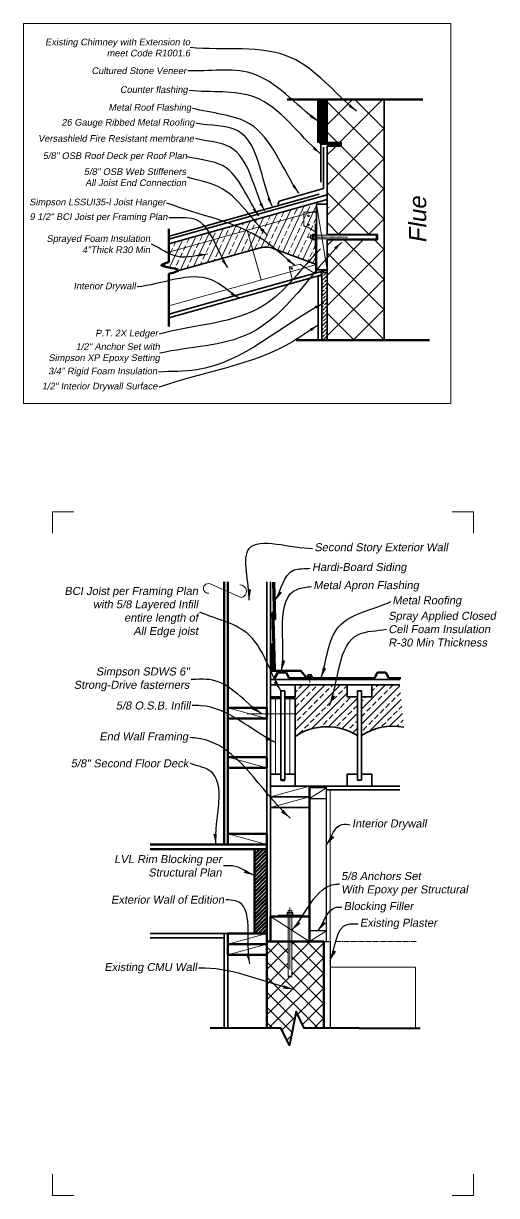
# Model space of a CAD drawing. Header units: inches. Extents: x -3905 to 10892, y 1064 to 9590.
# Drawn here: x 303.6 to 370.1, y 3712.9 to 3877.7 of the extents above; entities that cross this region are included whole.
import ezdxf

# ---------------------------------------------------------------- set-up
doc = ezdxf.new("R2010")
doc.units = ezdxf.units.IN
doc.header["$MEASUREMENT"] = 0
doc.linetypes.add('CENTERLINE', pattern=[1.81, 0.75, -0.0625, 0.03, -0.0625, 0.75, -0.0625, 0.03, -0.0625])
doc.layers.add('Deck', color=40, linetype='Continuous', lineweight=0)
doc.layers.add('SECTIONS', color=70, linetype='Continuous', lineweight=0)
doc.layers.add('VP', color=164, linetype='Continuous', lineweight=0, plot=False)
doc.styles.add('DS-TXT1', font='arial.ttf', dxfattribs={"oblique": 10})
doc.styles.get("Standard").update_dxf_attribs({"font": 'arial.ttf', "oblique": 10})
doc.dimstyles.new('DS-Fraction$7', dxfattribs={"dimtxt": 0.125, "dimasz": 0.125, "dimexe": 0.06, "dimexo": 0.06, "dimgap": 0.02, "dimtad": 0, "dimdec": 3, "dimzin": 0, "dimdsep": 46, "dimlunit": 4, "dimtxsty": 'DS-TXT1', "dimblk": 'BOXFILLED', "dimcen": -0.06, "dimclrd": 256, "dimclre": 256, "dimclrt": 256, "dimadec": 0, "dimazin": 0, "dimtfac": 1, "dimtdec": 3, "dimtmove": 1, "dimatfit": 3, "dimfxl": 1, "dimfrac": 2, "dimtolj": 1, "dimtzin": 0, "dimlwd": 0, "dimlwe": -1, "dimarcsym": 0})

# ---------------------------------------------------------------- blocks, each defined once
blk = doc.blocks.new('*U448')
at = {"color": 0, "lineweight": 0}
for p, q in [((1.83, 0.2), (-1.68, 0.2)), ((-1.68, 0), (-1.68, 0.2)), ((1.83, 0), (-1.68, 0)), ((0.41, 0.53), (-0.41, 0.53)), ((-0.25, 0.85), (-0.25, -1.4)), ((0.25, 0.85), (-0.25, 0.85)), ((-0.25, -1.5), (-0.25, 0)), ((0.25, 0.85), (0.25, -1.4)), ((0.25, -1.5), (0.25, 0)), ((1.83, 0), (1.83, 0.2)), ((-0.25, -1.5), (-0.25, -8.38)), ((0.25, -1.5), (0.25, -8.38))]:
    blk.add_line(p, q, dxfattribs=at)
at = {"color": 0, "linetype": 'CENTERLINE', "lineweight": 0}
blk.add_line((0, 1.28), (0, -4.36), dxfattribs=at)
at = {"linetype": 'Continuous', "lineweight": 5}
for p, q in [((-0.75, -3.5), (-0.75, -3.5)), ((-0.25, -8.38), (0.25, -8.38)), ((-0.25, -8.38), (-0.12, -8.5)), ((-0.19, -8.44), (-0.25, -8.38)), ((-0.12, -8.5), (0.12, -8.5))]:
    blk.add_line(p, q, dxfattribs=at)
at = {"linetype": 'Continuous', "lineweight": 0}
blk.add_line((0.12, -8.5), (0.25, -8.38), dxfattribs=at)
at = {"color": 0, "lineweight": 0}
for points in [[(0.41, 0.53), (0.41, 0.2), (-0.41, 0.2), (-0.41, 0.53)], [(-0.3, 0.59), (0.3, 0.59)]]:
    blk.add_lwpolyline(points, dxfattribs=at)
for centre, radius, start, end in [((-0.3, 0.45), 0.136, 34.0045, 145.9955), ((0, 0.27), 0.317, 54.1118, 125.8882), ((0.3, 0.45), 0.136, 34, 146)]:
    blk.add_arc(centre, radius, start, end, dxfattribs=at)
blk = doc.blocks.new('LSSUI35-l')
for p, q in [((-1.76, 11.58), (-1.76, 3.08)), ((-1.76, 11.58), (0.02, 11.58)), ((-1.7, 11.58), (-1.7, 8.91)), ((0.02, 9.69), (0.02, 11.58)), ((-0.65, 11.16), (-0.56, 11.16)), ((-0.65, 11), (-0.56, 11)), ((-0.65, 9.91), (-0.56, 9.91)), ((-1.7, 9.58), (-1.76, 9.58)), ((-1.7, 9.47), (-1.76, 9.47)), ((-1.7, 9.58), (-1.7, 3.08)), ((-0.35, 9.58), (-1.63, 8.84)), ((-1.63, 8.84), (-1.63, 3.33)), ((-0.65, 9.75), (-0.56, 9.75)), ((-0.09, 9.58), (-0.35, 9.58)), ((-0.09, 9.58), (0.02, 9.69)), ((0.46, 4.21), (-1.54, 3)), ((2.07, 3.91), (0.52, 4.29)), ((2.07, 3.91), (1.65, 2.18)), ((1.73, 3.79), (1.65, 3.74)), ((1.81, 3.66), (1.73, 3.61)), ((-1.74, 3.01), (1.65, 2.18)), ((-1.72, 3.07), (-1.54, 3.03)), ((-1.51, 3.02), (1.66, 2.24))]:
    blk.add_line(p, q)
for centre, radius, start, end in [((-0.65, 11.08), 0.0781, 90, 270), ((-0.65, 9.83), 0.0781, 90, 270), ((-0.56, 11.08), 0.0781, 270, 90), ((-0.56, 9.83), 0.0781, 270, 90), ((-1.71, 8.83), 0.0781, 7.2845, 78.463), ((-1.7, 3.33), 0.0625, 270, 0), ((0.4, 4.32), 0.125, 301.1977, 346.1977), ((1.69, 3.68), 0.0781, 121.1977, 301.1977), ((1.77, 3.73), 0.0781, 301.1977, 121.1977), ((-1.63, 3.08), 0.125, 180, 210), ((-1.63, 3.08), 0.0625, 180, 210), ((-1.6, 3.1), 0.125, 249.4647, 294.4647), ((-1.52, 3.07), 0.0625, 249.4647, 294.4647)]:
    blk.add_arc(centre, radius, start, end)
blk = doc.blocks.new('_BoxFilled')
at = {"color": 0, "linetype": 'ByBlock', "lineweight": -2}
blk.add_line((-0.5, 0), (-1, 0), dxfattribs=at)
at = {"color": 0, "linetype": 'ByBlock'}
blk.add_solid([(-0.5, 0.5), (0.5, 0.5), (-0.5, -0.5), (0.5, -0.5)], dxfattribs=at)
blk = doc.blocks.new('8 inch Anchor')
at = {"color": 0, "lineweight": 0}
for p, q in [((1.83, 0.2), (-1.68, 0.2)), ((-1.68, 0), (-1.68, 0.2)), ((1.83, 0), (-1.68, 0)), ((0.41, 0.53), (-0.41, 0.53)), ((-0.25, 0.85), (-0.25, -1.4)), ((0.25, 0.85), (-0.25, 0.85)), ((-0.25, -1.5), (-0.25, 0)), ((0.25, 0.85), (0.25, -1.4)), ((0.25, -1.5), (0.25, 0)), ((1.83, 0), (1.83, 0.2)), ((-0.25, -1.5), (-0.25, -8.38)), ((0.25, -1.5), (0.25, -8.38))]:
    blk.add_line(p, q, dxfattribs=at)
at = {"color": 0, "linetype": 'CENTERLINE', "lineweight": 0}
blk.add_line((0, 1.28), (0, -4.36), dxfattribs=at)
at = {"linetype": 'Continuous', "lineweight": 5}
for p, q in [((-0.75, -3.5), (-0.75, -3.5)), ((-0.25, -8.38), (0.25, -8.38)), ((-0.25, -8.38), (-0.12, -8.5)), ((-0.19, -8.44), (-0.25, -8.38)), ((-0.12, -8.5), (0.12, -8.5))]:
    blk.add_line(p, q, dxfattribs=at)
at = {"linetype": 'Continuous', "lineweight": 0}
blk.add_line((0.12, -8.5), (0.25, -8.38), dxfattribs=at)
at = {"color": 0, "lineweight": 0}
for points in [[(0.41, 0.53), (0.41, 0.2), (-0.41, 0.2), (-0.41, 0.53)], [(-0.3, 0.59), (0.3, 0.59)]]:
    blk.add_lwpolyline(points, dxfattribs=at)
for centre, radius, start, end in [((-0.3, 0.45), 0.136, 34.0045, 145.9955), ((0, 0.27), 0.317, 54.1118, 125.8882), ((0.3, 0.45), 0.136, 34, 146)]:
    blk.add_arc(centre, radius, start, end, dxfattribs=at)

msp = doc.modelspace()

# ---------------------------------------------------------------- hatches: boundary and pattern name
at = {"layer": 'SECTIONS', "linetype": 'Continuous', "lineweight": 5}
h = msp.add_hatch(dxfattribs=at)
h.set_pattern_fill('ANSI31', color=256)
h.paths.add_polyline_path([(346.29276, 3866.99677), (344.98727, 3866.99677), (344.98727, 3860.94494), (346.29276, 3860.94494)])
h = msp.add_hatch(dxfattribs=at)
h.set_pattern_fill('ANSI37', color=256, scale=24)
h.paths.add_polyline_path([(354.30057, 3866.99677), (346.29276, 3866.99677), (346.29276, 3860.94494), (348.2887, 3860.94494), (348.2887, 3860.44494), (346.29276, 3860.44494), (346.29276, 3848.02797), (353.37515, 3848.02797), (353.37515, 3847.27797), (346.29276, 3847.27797), (346.29276, 3843.02797), (346.29276, 3833.15349), (354.30057, 3833.15349)])
h = msp.add_hatch(dxfattribs=at)
h.set_pattern_fill('ANSI36', color=256)
h.paths.add_polyline_path([(348.2887, 3860.94494), (346.29276, 3860.94494), (344.98727, 3860.94494, -0.335209877), (345.38733, 3860.69494), (346.34517, 3860.69494, -0.296163458), (346.29276, 3860.44494), (348.2887, 3860.44494)])
h = msp.add_hatch(dxfattribs=at)
h.set_pattern_fill('ANSI33', color=256, scale=6, angle=20)
edge = h.paths.add_edge_path()
edge.add_line((344.79276, 3852.27797), (344.79276, 3852.50706))
edge.add_line((344.79276, 3852.50706), (324.04628, 3846.68835))
edge.add_line((324.04628, 3846.68835), (324.04628, 3844.10943))
edge.add_spline(control_points=[(324.04628, 3844.10943), (323.54412, 3843.97427), (321.94625, 3843.5442), (325.53409, 3843.24895), (325.37706, 3842.93948), (325.27528, 3842.8787)], knot_values=[0, 0, 0, 0, 1.11287276, 3.541195607, 4.105142132, 4.105142132, 4.105142132, 4.105142132], degree=3, periodic=0)
edge.add_line((325.28762, 3842.88216), (336.86991, 3846.13061))
edge.add_arc((337.68005, 3843.24207), 3, 69.6935693, 105.6670772, ccw=False)
edge.add_line((338.72117, 3846.05562), (344.79276, 3843.8089))
edge.add_line((344.79276, 3843.8089), (344.79276, 3852.27797))
h = msp.add_hatch(dxfattribs=at)
h.set_pattern_fill('ANSI33', color=256, scale=3)
h.paths.add_polyline_path([(346.29276, 3842.67243), (345.54276, 3842.67243), (345.54276, 3833.15349), (346.29276, 3833.15349)])
at = {"layer": 'SECTIONS', "linetype": 'Continuous', "lineweight": 9}
h = msp.add_hatch(dxfattribs=at)
h.set_pattern_fill('ANSI33', color=256, scale=6)
h.paths.add_polyline_path([(350.5392, 3783.00358), (349.08608, 3783.00358), (349.08608, 3784.69108), (341.7892, 3784.69108), (341.7892, 3783.00358), (340.33608, 3783.00358), (340.33608, 3782.75358), (341.7892, 3782.75358), (341.7892, 3777.44108, -0.296333273), (350.5392, 3777.56608)])
h = msp.add_hatch(dxfattribs=at)
h.set_pattern_fill('ANSI33', color=256, scale=6)
h.paths.add_polyline_path([(356.49155, 3784.69108), (352.55483, 3784.69108), (352.55483, 3783.00358), (351.1017, 3783.00358), (351.1017, 3777.56608, -0.196025684), (357.06133, 3778.73391)])
h = msp.add_hatch(dxfattribs=at)
h.set_pattern_fill('ANSI32', color=256)
h.paths.add_polyline_path([(337.82045, 3761.60962), (336.07045, 3761.60962), (336.07045, 3749.73462), (337.82045, 3749.73462)])
h = msp.add_hatch(dxfattribs=at)
h.set_pattern_fill('ANSI37', color=256, scale=12)
h.paths.add_polyline_path([(345.82045, 3748.60962), (341.32044, 3748.60962), (341.32044, 3743.73495), (341.19545, 3743.60996), (340.94546, 3743.60996), (340.82046, 3743.73495), (340.82046, 3748.60962), (337.82045, 3748.60962), (337.82045, 3748.23462), (337.82045, 3736.41386), (339.78429, 3736.41386), (341.00386, 3734.00885), (341.93076, 3738.77871), (343.05282, 3736.41386), (345.82045, 3736.41386)])

# ---------------------------------------------------------------- linework, layer by layer
at = {"layer": 'Deck', "linetype": 'Continuous', "lineweight": 5}
msp.add_lwpolyline([(334.03603, 3798.75962, -0.918345825), (334.18911, 3796.96464), (329.86495, 3798.87418, 1.31375421), (329.67364, 3797.5757, -0.438675227)], format="xyb", dxfattribs=at)
at = {"layer": 'SECTIONS', "linetype": 'Continuous', "lineweight": 70}
msp.add_line((340.66394, 3866.99677), (359.72449, 3866.99677), dxfattribs=at)
at = {"layer": 'SECTIONS', "linetype": 'Continuous', "lineweight": 30}
for p, q in [((344.98727, 3860.94494), (344.98727, 3866.99677)), ((346.29276, 3860.94494), (344.98727, 3860.94494)), ((346.19545, 3750.10962), (346.19545, 3770.44108)), ((346.69545, 3748.60962), (346.69545, 3736.41386))]:
    msp.add_line(p, q, dxfattribs=at)
at = {"layer": 'SECTIONS', "lineweight": 35}
for p, q in [((346.29276, 3860.94494), (346.29276, 3866.99677)), ((354.30057, 3833.15349), (354.30057, 3866.99677)), ((347.98336, 3860.69494), (345.38733, 3860.69494)), ((345.38733, 3860.69494), (345.38733, 3855.38784)), ((345.79276, 3854.47335), (345.79276, 3860.29523)), ((348.2887, 3860.94494), (346.29276, 3860.94494)), ((348.2887, 3860.44494), (346.29276, 3860.44494)), ((346.29276, 3848.02797), (346.29276, 3860.44494)), ((323.93706, 3847.72687), (345.19436, 3853.68885)), ((324.04628, 3847.33746), (346.29276, 3853.57688)), ((339.52859, 3852.71645), (345.79276, 3854.47335)), ((324.04628, 3846.68835), (346.29276, 3852.92776)), ((339.52859, 3852.71645), (339.35416, 3852.22132)), ((353.37515, 3848.02797), (346.29276, 3848.02797)), ((346.29276, 3833.15349), (346.29276, 3847.27797)), ((353.37515, 3847.27797), (346.29276, 3847.27797)), ((353.37515, 3847.27797), (353.37515, 3848.02797)), ((325.12647, 3842.83696), (336.86991, 3846.13061)), ((344.79276, 3843.8089), (338.72117, 3846.05562)), ((324.04628, 3836.82178), (346.29276, 3843.06119)), ((324.04628, 3836.30248), (345.54276, 3842.33154)), ((345.04276, 3833.15349), (345.04276, 3842.19131)), ((345.04276, 3842.19131), (345.54276, 3842.19131)), ((345.54276, 3842.33154), (345.40773, 3842.81297)), ((345.54276, 3833.15349), (345.54276, 3842.67243)), ((345.54276, 3842.67243), (346.29276, 3842.67243)), ((331.82045, 3736.41386), (331.82045, 3749.73462)), ((332.32045, 3736.41386), (332.32045, 3749.73462))]:
    msp.add_line(p, q, dxfattribs=at)
at = {"layer": 'SECTIONS', "linetype": 'Continuous', "lineweight": 15}
msp.add_line((348.2887, 3860.94494), (348.2887, 3860.44494), dxfattribs=at)
at = {"layer": 'SECTIONS', "linetype": 'Continuous', "lineweight": 5}
for p, q in [((344.79276, 3851.33865), (344.79276, 3852.50706)), ((335.0424, 3848.60399), (337.00024, 3841.62335)), ((343.72015, 3786.13774), (343.72015, 3785.90758)), ((343.84062, 3785.90758), (343.84062, 3785.03493)), ((343.9665, 3786.13774), (343.9665, 3785.90758))]:
    msp.add_line(p, q, dxfattribs=at)
at = {"layer": 'SECTIONS', "linetype": 'Continuous', "lineweight": 0}
for p, q in [((346.29276, 3843.02797), (344.79276, 3852.27797)), ((346.29276, 3848.02797), (346.29276, 3852.58966)), ((346.29276, 3842.88673), (346.29276, 3847.27797)), ((337.82045, 3779.94207), (332.32045, 3781.44207)), ((337.82045, 3773.01941), (332.32045, 3774.51941)), ((343.82045, 3770.44108), (338.32045, 3770.44108)), ((338.32045, 3768.94108), (343.82045, 3770.44108)), ((338.32045, 3767.44108), (343.82045, 3768.94108)), ((337.82045, 3762.23462), (332.32045, 3763.73462)), ((332.32045, 3762.23462), (332.32045, 3763.73462)), ((321.43384, 3761.60962), (337.82045, 3761.60962)), ((337.82045, 3762.23462), (332.32045, 3762.23462)), ((338.32045, 3752.10962), (343.82045, 3748.60962)), ((332.32045, 3748.23462), (337.82045, 3749.73462)), ((332.32045, 3746.73462), (337.82045, 3748.23462))]:
    msp.add_line(p, q, dxfattribs=at)
at = {"layer": 'SECTIONS', "lineweight": 0}
for p, q in [((346.29276, 3851.75935), (346.59656, 3851.84456)), ((324.04628, 3845.51994), (344.79276, 3851.33865)), ((324.04628, 3837.99019), (344.79276, 3843.8089)), ((337.82045, 3749.73462), (337.82045, 3736.41386))]:
    msp.add_line(p, q, dxfattribs=at)
at = {"layer": 'SECTIONS', "linetype": 'Continuous', "lineweight": 60}
for p, q in [((324.04628, 3848.82438), (324.04628, 3844.10943)), ((324.04628, 3842.50054), (324.04628, 3835.07085)), ((341.95377, 3833.15349), (360.65604, 3833.15349))]:
    msp.add_line(p, q, dxfattribs=at)
at = {"layer": 'SECTIONS', "linetype": 'Continuous', "lineweight": 50}
for p, q in [((331.82045, 3762.23462), (331.82045, 3799.17594)), ((332.32045, 3762.23462), (332.32045, 3799.17594)), ((339.77358, 3771.28483), (340.33608, 3771.28483)), ((343.82045, 3750.10962), (343.82045, 3770.44108)), ((332.32045, 3763.73462), (337.82045, 3763.73462)), ((337.82045, 3763.73462), (337.82045, 3762.23462)), ((337.82045, 3736.41386), (337.82045, 3748.60962)), ((337.82045, 3748.60962), (345.82045, 3748.60962)), ((345.82045, 3748.60962), (345.82045, 3736.41386))]:
    msp.add_line(p, q, dxfattribs=at)
at = {"layer": 'SECTIONS', "linetype": 'Continuous', "lineweight": 35}
for p, q in [((337.82045, 3762.23462), (337.82045, 3799.17594)), ((338.32045, 3749.73462), (338.32045, 3799.17594)), ((338.6502, 3799.13827), (338.80487, 3793.85457)), ((338.87408, 3799.1127), (339.02782, 3793.8611)), ((338.55247, 3794.85415), (338.77542, 3794.86067)), ((338.55247, 3794.85415), (338.78656, 3786.85757)), ((339.02782, 3793.8611), (338.80468, 3793.8611)), ((338.80468, 3793.8611), (339.00951, 3786.8641)), ((339.00951, 3786.8641), (338.78637, 3786.8641)), ((356.49155, 3785.44108), (338.32045, 3785.44108)), ((356.49155, 3784.69108), (338.32045, 3784.69108)), ((339.77358, 3771.28483), (339.77358, 3783.84733)), ((339.77358, 3783.84733), (340.33608, 3783.84733)), ((340.33608, 3771.28483), (340.33608, 3783.84733)), ((350.5392, 3771.28483), (350.5392, 3783.84733)), ((350.5392, 3783.84733), (351.1017, 3783.84733)), ((351.1017, 3771.28483), (351.1017, 3783.84733)), ((350.5392, 3771.28483), (351.1017, 3771.28483)), ((343.82045, 3770.44108), (356.49155, 3770.44108)), ((346.19545, 3769.94108), (356.49155, 3769.94108)), ((321.43384, 3749.73462), (332.32045, 3749.73462)), ((331.82045, 3749.13305), (321.43384, 3749.13305))]:
    msp.add_line(p, q, dxfattribs=at)
at = {"layer": 'SECTIONS', "linetype": 'Continuous', "lineweight": 53}
for p, q in [((338.5298, 3790.51589), (338.5298, 3786.65503)), ((338.5298, 3786.65503), (342.59711, 3786.65503)), ((339.34032, 3786.41127), (338.91115, 3785.64274)), ((339.34032, 3786.41127), (340.5196, 3786.41127)), ((340.5196, 3786.41127), (340.94877, 3785.64274)), ((342.59711, 3786.65503), (343.30888, 3785.84263)), ((343.30888, 3785.84263), (344.28905, 3785.84263)), ((353.37794, 3786.41127), (352.94877, 3785.64274)), ((354.55722, 3786.41127), (353.37794, 3786.41127)), ((354.55722, 3786.41127), (354.98026, 3785.65371)), ((340.94877, 3785.64274), (352.94877, 3785.64274)), ((352.94877, 3785.64274), (350.41229, 3785.64274)), ((354.98026, 3785.65371), (356.6524, 3785.65371))]:
    msp.add_line(p, q, dxfattribs=at)
at = {"layer": 'SECTIONS', "linetype": 'Continuous', "lineweight": 9}
for p, q in [((339.04702, 3782.75358), (339.04702, 3772.12858)), ((341.06264, 3782.75358), (341.06264, 3772.12858)), ((341.7892, 3780.63141), (335.07353, 3780.63141)), ((346.19545, 3770.19108), (343.82045, 3768.69108)), ((346.69545, 3748.60962), (346.69545, 3769.94108)), ((341.07045, 3753.3518), (341.07045, 3744.64751)), ((346.19545, 3750.10962), (343.82045, 3748.60962)), ((346.69545, 3745.00435), (358.69545, 3745.00435)), ((358.69545, 3745.00435), (358.69545, 3736.41386))]:
    msp.add_line(p, q, dxfattribs=at)
at = {"layer": 'SECTIONS', "linetype": 'CENTERLINE', "lineweight": 30}
msp.add_line((345.82045, 3748.60962), (346.69545, 3748.60962), dxfattribs=at)
at = {"layer": 'SECTIONS', "linetype": 'CENTERLINE', "lineweight": 0}
msp.add_line((347.53324, 3748.60962), (358.89952, 3748.60962), dxfattribs=at)
at = {"layer": 'SECTIONS', "lineweight": 40}
msp.add_line((350.80948, 3736.41386), (359.38861, 3736.41386), dxfattribs=at)
at = {"layer": 'SECTIONS', "linetype": 'Continuous', "lineweight": 35}
for points in [[(346.29276, 3848.02797), (346.29276, 3852.27797), (344.79276, 3852.27797), (344.79276, 3843.02797), (346.29276, 3843.02797), (346.29276, 3847.27797)], [(339.77358, 3783.00358), (338.32045, 3783.00358), (338.32045, 3784.69108), (341.7892, 3784.69108), (341.7892, 3783.00358), (340.33608, 3783.00358)], [(350.5392, 3783.00358), (349.08608, 3783.00358), (349.08608, 3784.69108), (352.55483, 3784.69108), (352.55483, 3783.00358), (351.1017, 3783.00358)], [(339.77358, 3772.12858), (338.32045, 3772.12858), (338.32045, 3770.44108), (341.7892, 3770.44108), (341.7892, 3772.12858), (340.33608, 3772.12858)], [(350.5392, 3772.12858), (349.08608, 3772.12858), (349.08608, 3770.44108), (352.55483, 3770.44108), (352.55483, 3772.12858), (351.1017, 3772.12858)]]:
    msp.add_lwpolyline(points, dxfattribs=at)
at = {"layer": 'SECTIONS', "linetype": 'Continuous', "lineweight": 5}
for points in [[(344.09753, 3786.08873), (344.09753, 3785.90758), (343.57341, 3785.90758), (343.57341, 3786.06974)], [(343.6432, 3786.13774), (344.04097, 3786.13774)]]:
    msp.add_lwpolyline(points, dxfattribs=at)
at = {"layer": 'SECTIONS', "linetype": 'Continuous', "lineweight": 35}
for points in [[(339.77358, 3772.12858), (338.32045, 3772.12858), (338.32045, 3782.75358), (339.77358, 3782.75358)], [(341.7892, 3772.12858), (340.33608, 3772.12858), (340.33608, 3782.75358), (341.7892, 3782.75358)], [(338.32045, 3768.94108), (343.82045, 3768.94108), (343.82045, 3770.44108), (338.32045, 3770.44108)], [(338.32045, 3767.44108), (343.82045, 3767.44108), (343.82045, 3768.94108), (338.32045, 3768.94108)]]:
    msp.add_lwpolyline(points, close=True, dxfattribs=at)
at = {"layer": 'SECTIONS', "linetype": 'Continuous', "lineweight": 50}
for points in [[(337.82045, 3779.94207), (332.32045, 3779.94207), (332.32045, 3781.44207), (337.82045, 3781.44207)], [(337.82045, 3773.01941), (332.32045, 3773.01941), (332.32045, 3774.51941), (337.82045, 3774.51941)], [(337.82045, 3749.73462), (336.07045, 3749.73462), (336.07045, 3761.60962), (337.82045, 3761.60962)], [(338.32045, 3752.10962), (338.32045, 3748.60962), (343.82045, 3748.60962), (343.82045, 3752.10962)], [(332.32045, 3748.23462), (337.82045, 3748.23462), (337.82045, 3749.73462), (332.32045, 3749.73462)], [(332.32045, 3746.73462), (337.82045, 3746.73462), (337.82045, 3748.23462), (332.32045, 3748.23462)]]:
    msp.add_lwpolyline(points, close=True, dxfattribs=at)
at = {"layer": 'SECTIONS', "linetype": 'Continuous', "lineweight": 30}
for points in [[(343.82045, 3768.69108), (346.19545, 3768.69108), (346.19545, 3770.19108), (343.82045, 3770.19108)], [(343.82045, 3748.60962), (346.19545, 3748.60962), (346.19545, 3750.10962), (343.82045, 3750.10962)]]:
    msp.add_lwpolyline(points, close=True, dxfattribs=at)
at = {"layer": 'SECTIONS', "linetype": 'Continuous', "lineweight": 50}
msp.add_lwpolyline([(321.43384, 3761.60962), (337.82045, 3761.60962), (337.82045, 3762.23462), (321.43384, 3762.23462)], dxfattribs=at)
at = {"layer": 'SECTIONS', "lineweight": 40}
msp.add_lwpolyline([(350.80948, 3736.41386), (343.05282, 3736.41386), (341.93076, 3738.77871), (341.00386, 3734.00885), (339.78429, 3736.41386), (329.83232, 3736.41386)], dxfattribs=at)
at = {"layer": 'SECTIONS', "linetype": 'Continuous', "lineweight": 5}
for centre, radius, start, end in [((345.0218, 3860.5551), 0.39136, 20.9350957, 95.0617377), ((346.12644, 3860.6103), 0.23453, 315.1651959, 21.154653), ((343.64669, 3786.06435), 0.07347, 0.9506279, 184.2088126), ((343.84774, 3785.98991), 0.14834, 36.816936, 149.3335747), ((344.03295, 3786.07135), 0.06687, 15.0659828, 173.6013944)]:
    msp.add_arc(centre, radius, start, end, dxfattribs=at)
at = {"layer": 'SECTIONS', "lineweight": 35}
msp.add_arc((337.68005, 3843.24207), 3, 69.6935693, 105.6670772, dxfattribs=at)
at = {"layer": 'SECTIONS', "linetype": 'Continuous', "lineweight": 35}
for centre, radius, start, end in [((346.2604, 3770.76992), 8.03094, 57.8058375, 123.8310735), ((355.51366, 3770.84149), 8.04273, 78.905352, 123.2686027)]:
    msp.add_arc(centre, radius, start, end, dxfattribs=at)
at = {"layer": 'SECTIONS', "linetype": 'Continuous', "lineweight": 60}
msp.add_open_spline([(324.04628, 3844.10943), (323.54412, 3843.97427), (321.94625, 3843.5442), (326.49823, 3843.16961), (324.88449, 3842.69848), (324.04628, 3842.50054)], degree=3, knots=[0, 0, 0, 0, 1.11287276, 3.541195607, 5.208289107, 5.208289107, 5.208289107, 5.208289107], dxfattribs=at)
at = {"layer": 'VP', "linetype": 'Continuous', "lineweight": 5}
msp.add_lwpolyline([(363.66096, 3824.25324), (303.61338, 3824.25324), (303.61338, 3877.69168), (363.66096, 3877.69168)], close=True, dxfattribs=at)
for points in [[(307.69612, 3806.03494), (307.69612, 3809.03494), (310.69612, 3809.03494)], [(363.85161, 3809.03494), (366.85161, 3809.03494), (366.85161, 3806.03494)], [(310.69612, 3712.88213), (307.69612, 3712.88213), (307.69612, 3715.88213)], [(366.85161, 3715.88213), (366.85161, 3712.88213), (363.85161, 3712.88213)]]:
    msp.add_lwpolyline(points, dxfattribs=at)

# ---------------------------------------------------------------- block references
at = {"layer": 'SECTIONS', "linetype": 'Continuous', "lineweight": 0, "xscale": -1}
msp.add_blockref('LSSUI35-l', (343.04581, 3839.55394), dxfattribs=at)
at = {"layer": 'SECTIONS', "linetype": 'Continuous', "lineweight": 0, "rotation": 90}
msp.add_blockref('*U448', (344.79276, 3847.65297), dxfattribs=at)
at = {"layer": 'SECTIONS', "linetype": 'Continuous', "lineweight": 9, "xscale": 0.99996, "yscale": 0.99996, "zscale": 0.99996}
msp.add_blockref('8 inch Anchor', (341.07045, 3752.10962), dxfattribs=at)

# ---------------------------------------------------------------- texts
at = {"layer": 'SECTIONS', "linetype": 'Continuous', "lineweight": 5, "oblique": 10}
msp.add_text('Flue', height=2.42308, rotation=90, dxfattribs=at).set_placement((360.21002, 3846.78041))
at = {"layer": 'SECTIONS', "linetype": 'Continuous', "lineweight": 5, "attachment_point": 6, "style": 'DS-TXT1'}
for s, insert, char_height in [('\\A1;Existing Chimney with Extension to \\Pmeet Code R1001.6', (327.04144, 3874.29538), 0.9375), ('\\A1;Cultured Stone Veneer', (326.49612, 3871.03577), 0.9375), ('\\A1;Counter flashing', (326.70521, 3868.24977), 0.9375), ('\\A1;Metal Roof Flashing', (327.19308, 3865.74721), 0.9375), ('\\A1;26 Gauge Ribbed Metal Roofing', (327.66028, 3863.64626), 0.9375), ('\\A1;Versashield Fire Resistant membrane', (327.5807, 3861.50784), 0.9375), ('\\A1;5/8" OSB Roof Deck per Roof Plan', (326.60217, 3858.95106), 0.9375), ('\\A1;5/8" OSB Web Stiffeners\\PAll Joist End Connection', (326.48521, 3856.07136), 0.9375), ('\\A1;Simpson LSSUI35-l Joist Hanger ', (323.58279, 3852.4365), 0.9375), ('\\A1;9 1/2" BCI Joist per Framing Plan', (323.86376, 3850.37165), 0.9375), ('\\A1;Sprayed Foam Insulation\\P4"Thick R30 Min', (321.41673, 3846.64961), 0.9375), ('\\A1;Interior Drywall', (319.38413, 3840.64035), 0.9375), ('\\A1;P.T. 2X Ledger', (322.50863, 3834.00364), 0.9375), ('\\A1;1/2" Anchor Set with\\PSimpson XP Epoxy Setting', (322.78111, 3831.33159), 0.9375), ('\\A1;3/4" Rigid Foam Insulation', (322.40145, 3828.67191), 0.9375), ('\\A1;1/2" Interior Drywall Surface', (322.45444, 3826.5571), 0.9375), ('\\A1;', (326.32364, 3797.84302), 2.25)]:
    msp.add_mtext(s, dxfattribs=dict(at, insert=insert, char_height=char_height))
at = {"layer": 'SECTIONS', "linetype": 'Continuous', "lineweight": 9, "char_height": 1.125, "style": 'DS-TXT1'}
for s, insert, attachment_point in [('\\A1;Second Story Exterior Wall', (344.48948, 3803.87609), 4), ('\\A1;Hardi-Board Siding', (344.16849, 3801.09488), 4), ('\\A1;Metal Apron Flashing', (344.3461, 3798.54288), 4), ('\\A1;BCI Joist per Framing Plan\\Pwith 5/8 Layered Infill\\Pentire length of \\PAll Edge joist', (328.14894, 3794.91173), 6), ('\\A1;Metal Roofing', (355.46502, 3796.41171), 4), ('Spray Applied Closed\\PCell Foam Insulation\\PR-30 Min Thickness', (354.88439, 3792.5144), 4), ('\\A1;Simpson SDWS 6" \\PStrong-Drive fasterners', (326.926, 3785.46478), 6), ('\\A1;5/8 O.S.B. Infill', (327.08016, 3781.78041), 6), ('\\A1;End Wall Framing', (326.76777, 3777.27631), 6), ('\\A1;5/8" Second Floor Deck', (326.80483, 3773.64793), 6), ('\\A1;Interior Drywall', (349.78871, 3765.03176), 4), ('\\A1;LVL Rim Blocking per\\PStructural Plan', (331.47212, 3759.23655), 6), ('\\A1;5/8 Anchors Set\\PWith Epoxy per Structural', (348.26157, 3756.69881), 4), ('\\A1;Exterior Wall of Edition', (331.80917, 3754.48202), 6), ('\\A1;Blocking Filler', (348.61322, 3753.41266), 4), ('\\A1;Existing Plaster', (350.8881, 3751.076), 4), ('\\A1;Existing CMU Wall', (327.98537, 3744.84635), 6)]:
    msp.add_mtext(s, dxfattribs=dict(at, insert=insert, attachment_point=attachment_point))

# ---------------------------------------------------------------- leaders
at = {"layer": 'SECTIONS', "linetype": 'Continuous', "lineweight": 5, "path_type": 1, "annotation_type": 0, "has_hookline": 1, "hookline_direction": 1}
for points, text_width in [([(350.39826, 3865.37251), (341.24974, 3872.86773), (327.04144, 3874.29538)], 20.39792), ([(344.98727, 3863.97086), (335.61285, 3870.69362), (326.69612, 3871.03577)], 13.4475), ([(345.35272, 3859.36928), (336.10799, 3867.31872), (326.90521, 3868.24977)], 9.55554), ([(342.3024, 3853.8399), (335.38519, 3863.58223), (327.39308, 3865.74721)], 11.63044), ([(338.57764, 3851.97804), (333.73153, 3862.57704), (327.86028, 3863.64626)], 18.75378), ([(337.55249, 3851.28076), (332.65979, 3860.29918), (327.7807, 3861.50784)], 22.01494), ([(336.71374, 3850.62992), (331.68126, 3857.64946), (326.60217, 3858.95106)], 20.29214), ([(337.92527, 3847.88722), (331.0289, 3854.72077), (326.68521, 3856.07136)], 14.43436), ([(341.75143, 3843.65291), (337.44184, 3847.15882), (323.78279, 3852.4365)], 19.27459), ([(332.34957, 3843.36491), (327.65496, 3850.15675), (324.06376, 3850.37165)], 19.41719), ([(348.29276, 3846.90297), (335.3361, 3834.06264), (322.78111, 3831.33159)], 15.67615), ([(329.47403, 3845.23135), (325.30414, 3844.90632), (321.61673, 3846.64961)], 14.58197), ([(345.35675, 3845.97647), (337.44434, 3838.09293), (322.70863, 3834.00364)], 8.8919), ([(333.87101, 3839.058), (330.02535, 3841.62888), (319.58413, 3840.64035)], 8.68402), ([(345.7606, 3838.34716), (327.95401, 3828.98912), (322.60145, 3828.67191)], 15.3418), ([(345.01863, 3835.2807), (341.56992, 3833.01383), (322.65444, 3826.5571)], 16.23097)]:
    msp.add_leader(points, dimstyle='DS-Fraction$7', override={"dimscale": 10, "dimgap": 0.02, "dimtad": 0}, dxfattribs=dict(at, text_width=text_width))
at = {"layer": 'SECTIONS', "linetype": 'Continuous', "lineweight": 9, "path_type": 1, "annotation_type": 0, "has_hookline": 1}
for points, hookline_direction, text_width in [([(335.34824, 3796.60137), (335.34824, 3803.87609), (344.24948, 3803.87609)], 0, 18.80293), ([(338.95095, 3796.4869), (341.58377, 3800.81132), (343.92849, 3801.09488)], 0, 13.24899), ([(339.8785, 3786.65503), (342.1522, 3798.15299), (344.1061, 3798.54288)], 0, 14.8272), ([(345.42562, 3785.64274), (347.91498, 3792.87616), (355.22502, 3796.41171)], 0, 9.67677), ([(339.77358, 3783.84733), (334.98373, 3791.99449), (328.38894, 3794.91173)], 1, 18.75734), ([(346.61081, 3781.80982), (350.69438, 3791.77777), (354.64439, 3792.5144)], 0, 15.13479), ([(337.07185, 3780.63141), (330.00196, 3785.38509), (327.166, 3785.46478)], 1, 16.31965), ([(339.04702, 3776.57768), (328.50416, 3781.75529), (327.32016, 3781.78041)], 1, 10.51137), ([(341.10742, 3765.96491), (328.20334, 3777.15292), (327.00777, 3777.27631)], 1, 12.45826), ([(330.67281, 3762.23462), (329.72457, 3772.66076), (327.04483, 3773.64793)], 1, 16.67802), ([(346.19545, 3762.18947), (348.38114, 3765.07836), (349.54871, 3765.03176)], 0, 10.42083), ([(336.07045, 3757.89226), (332.98467, 3759.23655), (331.71212, 3759.23655)], 1, 15.21627), ([(341.32044, 3750.20053), (347.49455, 3756.66126), (348.02157, 3756.69881)], 0, 17.89019), ([(335.43713, 3745.46822), (333.40433, 3754.33178), (332.04917, 3754.48202)], 1, 15.8658), ([(345.00795, 3750.10962), (347.57929, 3753.41266), (348.37322, 3753.41266)], 0, 9.88672), ([(346.69545, 3745.92997), (349.11303, 3751.01473), (350.6481, 3751.076)], 0, 10.92654), ([(341.60938, 3741.86828), (329.09198, 3744.84635), (328.22537, 3744.84635)], 1, 12.9781)]:
    msp.add_leader(points, dimstyle='DS-Fraction$7', override={"dimscale": 12, "dimgap": 0.02, "dimtad": 0}, dxfattribs=dict(at, hookline_direction=hookline_direction, text_width=text_width))

doc.saveas('drawing.dxf')
